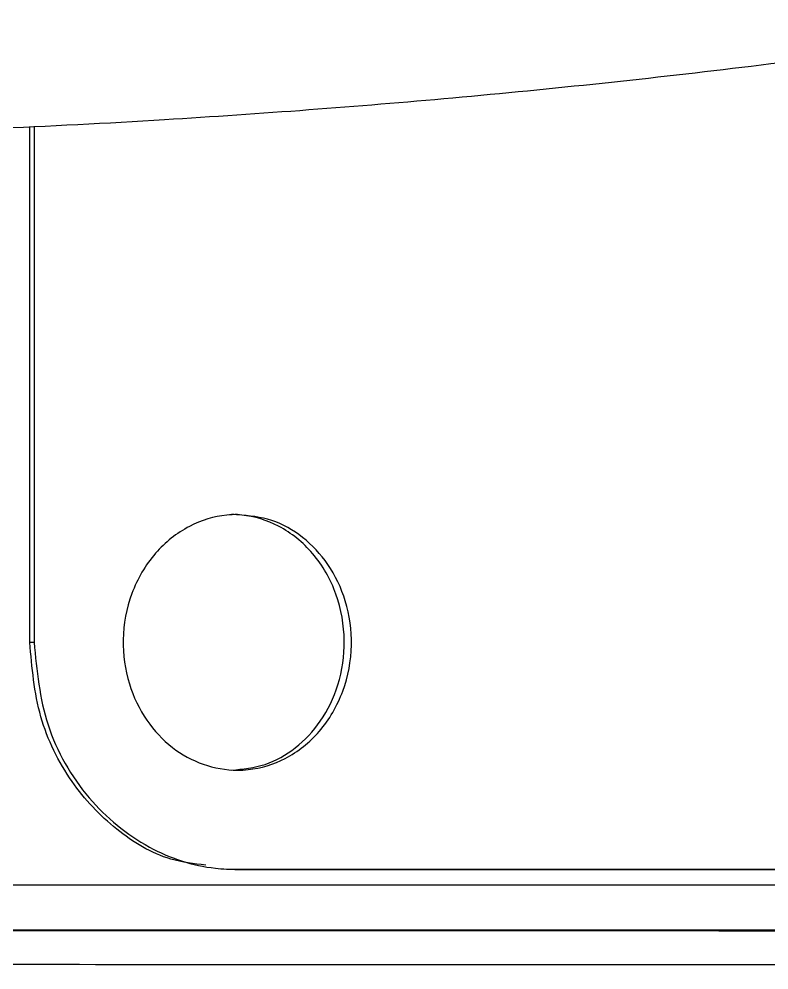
# Model space of a CAD drawing. Header units: millimetres. Extents: x 2371 to 4515, y 843 to 2359.
# Drawn here: x 3233.65 to 3246.86, y 1064.14 to 1080.89 of the extents above; entities that cross this region are included whole.
import ezdxf

# ---------------------------------------------------------------- set-up
doc = ezdxf.new("R2010")
doc.units = ezdxf.units.MM

msp = doc.modelspace()

# ---------------------------------------------------------------- linework, layer by layer
at = {"color": 7, "linetype": 'Continuous', "lineweight": 25}
for p, q in [((3233.843, 1069.911), (3233.843, 1078.994)), ((3233.918, 1078.998), (3233.918, 1069.911)), ((3233.918, 1069.911), (3233.843, 1069.911)), ((3237.501, 1065.911), (3237.393, 1065.911))]:
    msp.add_line(p, q, dxfattribs=at)
for points, knots in [([(3225.482, 1078.805), (3228.043, 1078.83), (3231.623, 1078.865), (3236.892, 1079.144), (3241.357, 1079.479), (3246.673, 1080.044), (3252.242, 1080.818), (3258.055, 1081.828), (3264.026, 1083.084), (3270.102, 1084.595), (3276.24, 1086.365), (3282.406, 1088.399), (3288.569, 1090.699), (3294.706, 1093.264), (3300.794, 1096.094), (3306.814, 1099.188), (3312.746, 1102.543), (3318.575, 1106.155), (3324.285, 1110.021), (3329.861, 1114.135), (3335.288, 1118.492), (3340.554, 1123.086), (3345.645, 1127.911), (3350.55, 1132.958), (3355.257, 1138.221), (3359.755, 1143.691), (3364.033, 1149.36), (3368.081, 1155.217), (3371.891, 1161.253), (3375.453, 1167.459), (3378.758, 1173.824), (3381.799, 1180.336), (3384.568, 1186.986), (3387.058, 1193.76), (3389.264, 1200.648), (3391.178, 1207.637), (3392.797, 1214.714), (3394.115, 1221.868), (3395.128, 1229.085), (3395.832, 1236.352), (3396.225, 1243.656), (3396.304, 1250.984), (3396.067, 1258.322), (3395.513, 1265.657), (3394.641, 1272.974), (3393.45, 1280.261), (3391.942, 1287.504), (3390.117, 1294.689), (3387.977, 1301.802), (3385.523, 1308.829), (3382.758, 1315.758), (3379.685, 1322.574), (3376.308, 1329.265), (3372.631, 1335.816), (3368.657, 1342.216), (3364.392, 1348.452), (3359.841, 1354.51), (3355.009, 1360.378), (3349.902, 1366.045), (3344.525, 1371.497), (3339.078, 1376.545), (3333.605, 1381.197), (3328.147, 1385.466), (3322.522, 1389.509), (3316.74, 1393.317), (3310.813, 1396.885), (3304.75, 1400.207), (3298.565, 1403.278), (3292.268, 1406.091), (3285.874, 1408.643), (3279.399, 1410.929), (3272.862, 1412.945), (3266.287, 1414.688), (3259.714, 1416.153), (3253.22, 1417.334), (3246.93, 1418.231), (3241.407, 1418.815), (3236.524, 1419.182), (3231.7, 1419.422), (3225.725, 1419.539), (3220.209, 1419.429), (3214.939, 1419.157), (3210.475, 1418.82), (3205.159, 1418.255), (3199.59, 1417.481), (3193.776, 1416.471), (3187.805, 1415.215), (3181.729, 1413.705), (3175.591, 1411.934), (3169.426, 1409.9), (3163.262, 1407.6), (3157.126, 1405.035), (3151.038, 1402.205), (3145.018, 1399.111), (3139.085, 1395.756), (3133.256, 1392.144), (3127.546, 1388.278), (3121.971, 1384.164), (3116.544, 1379.807), (3111.278, 1375.213), (3106.187, 1370.388), (3101.282, 1365.341), (3096.575, 1360.078), (3092.077, 1354.608), (3087.799, 1348.94), (3083.75, 1343.082), (3079.94, 1337.046), (3076.379, 1330.84), (3073.074, 1324.475), (3070.031, 1317.963), (3067.269, 1311.312), (3064.932, 1305.03), (3063.654, 1300.924), (3063.09, 1299.116)], [0, 0, 0, 0, 0.010207, 0.014274, 0.021037, 0.028056, 0.035587, 0.043451, 0.051578, 0.059911, 0.06841, 0.077044, 0.085791, 0.094634, 0.103558, 0.112554, 0.121612, 0.130726, 0.13989, 0.149098, 0.158347, 0.167633, 0.176954, 0.186306, 0.195688, 0.205098, 0.214535, 0.223996, 0.233481, 0.242989, 0.252518, 0.262068, 0.271639, 0.281229, 0.290838, 0.300466, 0.310113, 0.319778, 0.329461, 0.339162, 0.348881, 0.358618, 0.368373, 0.378146, 0.387938, 0.397748, 0.407578, 0.417427, 0.427296, 0.437185, 0.447097, 0.457031, 0.466988, 0.47697, 0.486979, 0.497016, 0.507082, 0.517181, 0.527315, 0.537488, 0.547704, 0.556915, 0.566123, 0.575327, 0.584526, 0.593719, 0.602905, 0.612082, 0.621247, 0.630396, 0.639524, 0.64862, 0.657668, 0.666638, 0.675463, 0.683979, 0.691963, 0.697606, 0.703501, 0.71122, 0.721427, 0.725494, 0.732257, 0.739276, 0.746807, 0.754671, 0.762798, 0.771131, 0.77963, 0.788264, 0.797011, 0.805853, 0.814778, 0.823774, 0.832832, 0.841946, 0.85111, 0.860318, 0.869567, 0.878853, 0.888174, 0.897526, 0.906908, 0.916318, 0.925755, 0.935216, 0.944701, 0.954208, 0.963738, 0.973288, 0.982858, 0.992449, 1, 1, 1, 1]), ([(3237.5, 1072.161), (3237.705, 1072.14), (3238.117, 1072.099), (3238.674, 1071.777), (3239.13, 1071.288), (3239.442, 1070.629), (3239.549, 1069.848), (3239.399, 1069.035), (3238.988, 1068.323), (3238.386, 1067.838), (3237.853, 1067.676), (3237.359, 1067.65), (3236.883, 1067.732), (3236.325, 1068.042), (3235.866, 1068.534), (3235.553, 1069.192), (3235.445, 1069.973), (3235.595, 1070.786), (3236.008, 1071.498), (3236.612, 1071.981), (3237.147, 1072.149), (3237.437, 1072.159), (3237.5, 1072.161)], [0, 0, 0, 0, 0.0462765, 0.0927197, 0.1417162, 0.1951905, 0.2536862, 0.3152615, 0.3769119, 0.43437, 0.4858165, 0.5000047, 0.5462546, 0.5927016, 0.6417993, 0.6951559, 0.7535147, 0.8153978, 0.8768635, 0.9341607, 0.9857365, 1, 1, 1, 1]), ([(3237.393, 1067.661), (3237.594, 1067.681), (3237.998, 1067.722), (3238.546, 1068.038), (3238.998, 1068.52), (3239.31, 1069.174), (3239.423, 1069.954), (3239.279, 1070.773), (3238.872, 1071.494), (3238.272, 1071.982), (3237.74, 1072.149), (3237.453, 1072.159), (3237.392, 1072.161)], [0, 0, 0, 0, 0.091204, 0.182877, 0.280201, 0.386683, 0.504084, 0.629289, 0.753835, 0.869316, 0.972151, 1, 1, 1, 1]), ([(3236.941, 1065.989), (3236.733, 1066.014), (3236.164, 1066.082), (3235.323, 1066.598), (3234.519, 1067.453), (3233.955, 1068.601), (3233.881, 1069.468), (3233.843, 1069.911)], [0, 0, 0, 0, 0.115216, 0.315362, 0.52621, 0.757885, 1, 1, 1, 1]), ([(3233.918, 1069.911), (3233.966, 1069.417), (3234.061, 1068.428), (3234.806, 1067.141), (3235.866, 1066.259), (3236.835, 1065.936), (3237.371, 1065.916), (3237.5, 1065.911)], [0, 0, 0, 0, 0.247809, 0.4960641, 0.7267645, 0.9338912, 1, 1, 1, 1]), ([(3278.55, 1065.911), (3277.813, 1065.911), (3276.159, 1065.911), (3272.309, 1065.911), (3268.069, 1065.911), (3262.469, 1065.911), (3256.617, 1065.911), (3250.486, 1065.911), (3244.09, 1065.911), (3240.096, 1065.911), (3237.392, 1065.911)], [0, 0, 0, 0, 0.067523, 0.151508, 0.319648, 0.403633, 0.571771, 0.739907, 0.823891, 1, 1, 1, 1]), ([(3237.5, 1065.911), (3238.147, 1065.911), (3241.382, 1065.911), (3247.134, 1065.911), (3253.334, 1065.911), (3259.343, 1065.911), (3263.982, 1065.911), (3269.52, 1065.911), (3273.728, 1065.911), (3278.662, 1065.911), (3283.26, 1065.911), (3287.355, 1065.911), (3291.037, 1065.911), (3293.645, 1065.911), (3296.455, 1065.911), (3298.326, 1065.911), (3300.354, 1065.912), (3301.11, 1065.912), (3301.639, 1065.912)], [0, 0, 0, 0, 0.020124, 0.100733, 0.181328, 0.221587, 0.302184, 0.342442, 0.423039, 0.463298, 0.543894, 0.624491, 0.664749, 0.745346, 0.785604, 0.8662, 0.906458, 1, 1, 1, 1]), ([(3212.323, 1065.64), (3214.718, 1065.641), (3219.523, 1065.642), (3226.847, 1065.643), (3232.792, 1065.643), (3237.324, 1065.642), (3240.457, 1065.642), (3243.573, 1065.641), (3246.666, 1065.64), (3249.732, 1065.639), (3252.763, 1065.638), (3257.017, 1065.635), (3262.558, 1065.632), (3269.302, 1065.627), (3276.029, 1065.62), (3281.75, 1065.613), (3286.471, 1065.605), (3290.274, 1065.598), (3293.708, 1065.59), (3296.666, 1065.581), (3299.12, 1065.571), (3300.165, 1065.564), (3300.697, 1065.561)], [0, 0, 0, 0, 0.060834, 0.1220737, 0.183719, 0.2102711, 0.2368979, 0.2635992, 0.2903751, 0.3172255, 0.3441506, 0.3711502, 0.4324096, 0.4986217, 0.5697855, 0.6458999, 0.6994123, 0.7551267, 0.8130428, 0.8731605, 0.9354796, 1, 1, 1, 1]), ([(3301.99, 1064.747), (3301.265, 1064.752), (3299.815, 1064.761), (3296.025, 1064.774), (3291.127, 1064.786), (3285.086, 1064.797), (3278.038, 1064.807), (3270.095, 1064.815), (3261.396, 1064.822), (3252.088, 1064.827), (3242.331, 1064.83), (3232.297, 1064.831), (3222.137, 1064.831), (3215.449, 1064.829), (3212.105, 1064.829)], [0, 0, 0, 0, 0.083333, 0.166667, 0.25, 0.333334, 0.416667, 0.5, 0.583334, 0.666667, 0.75, 0.833334, 0.916667, 1, 1, 1, 1]), ([(3301.453, 1064.761), (3300.953, 1064.765), (3299.967, 1064.771), (3297.687, 1064.78), (3294.926, 1064.789), (3291.698, 1064.797), (3288.087, 1064.804), (3283.541, 1064.812), (3277.938, 1064.82), (3271.219, 1064.827), (3264.317, 1064.833), (3257.387, 1064.837), (3250.563, 1064.841), (3243.953, 1064.843), (3237.643, 1064.844), (3231.121, 1064.845), (3224.539, 1064.845), (3218.061, 1064.844), (3214.055, 1064.842), (3212.182, 1064.842)], [0, 0, 0, 0, 0.060587, 0.1195299, 0.1768287, 0.2324833, 0.2864935, 0.3388593, 0.4142998, 0.4860434, 0.5540892, 0.6184368, 0.6790855, 0.7360349, 0.7892846, 0.838834, 0.8991333, 0.9528558, 1, 1, 1, 1]), ([(3211.974, 1064.24), (3214.999, 1064.241), (3221.035, 1064.242), (3230.188, 1064.243), (3239.23, 1064.241), (3248.058, 1064.238), (3256.55, 1064.234), (3263.394, 1064.228), (3268.852, 1064.223), (3273.204, 1064.219), (3277.662, 1064.213), (3282.141, 1064.207), (3286.275, 1064.199), (3290.015, 1064.192), (3293.333, 1064.183), (3296.369, 1064.174), (3299.021, 1064.165), (3301.256, 1064.154), (3302.234, 1064.146), (3302.733, 1064.142)], [0, 0, 0, 0, 0.0746907, 0.1490623, 0.2231148, 0.2968479, 0.3702616, 0.4433557, 0.4832428, 0.5266364, 0.5735359, 0.623941, 0.6778511, 0.7254581, 0.7754993, 0.8279744, 0.882883, 0.940225, 1, 1, 1, 1])]:
    msp.add_open_spline(points, degree=3, knots=knots, dxfattribs=at)

doc.saveas('drawing.dxf')
